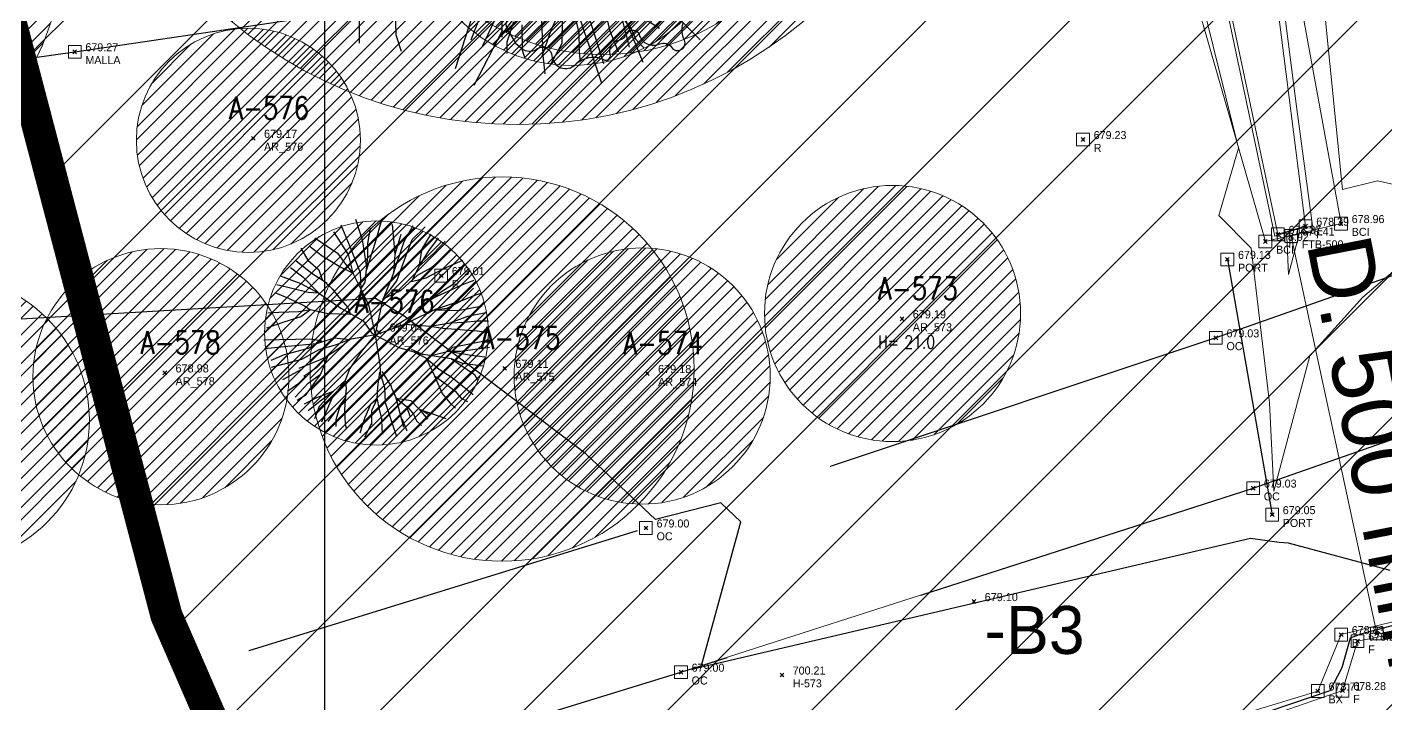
# Model space of a CAD drawing. Extents: x 350769 to 354978, y 6304672 to 6307963.
# Drawn here: x 352395.35 to 352416.58, y 6305880.8 to 6305891.36 of the extents above; entities that cross this region are included whole.
import ezdxf

# ---------------------------------------------------------------- set-up
doc = ezdxf.new("R2010")
doc.units = 0
doc.header["$PDMODE"] = 35
doc.header["$PDSIZE"] = 0.03
for name, pattern in [('4.0 - LO RECABARREN - DESNIVEL NUEVO$0$HIDDEN', [0.375, 0.25, -0.125]), ('CONTINUOS', [0]), ('DASHDOT', [1, 0.5, -0.25, 0, -0.25]), ('DASHED', [19.049999999999997, 12.7, -6.35]), ('HIDDEN', [9.524999999999999, 6.35, -3.175]), ('PHANTOM', [23.500000000000004, 11.75, -2.35, 2.35, -2.35, 2.35, -2.35])]:
    doc.linetypes.add(name, pattern=pattern)
doc.layers.get('0').update_dxf_attribs({"linetype": 'CONTINUOUS'})
for name, color, linetype in [('03_S2_Pav ext_Borde vereda', 7, 'CONTINUOUS'), ('1-ACCESOS', 212, 'CONTINUOUS'), ('1-ARBOL H1', 7, 'CONTINUOUS'), ('1-ARBOL H2', 1, 'CONTINUOUS'), ('1-ARBOL H3', 241, 'CONTINUOUS'), ('1-ARBOL NOMBRE', 3, 'CONTINUOUS'), ('1-ARBOL PTO', 7, 'CONTINUOUS'), ('1-CAMINO DE TIERRA', 252, 'HIDDEN'), ('1-CANAL', 150, 'PHANTOM'), ('1-CERCO MALLA', 252, 'MALLA_LINE'), ('1-coordenadas', 8, 'CONTINUOUS'), ('1-TEXTOS', 7, 'CONTINUOUS'), ('1-TUBERIA', 3, 'CONTINUOUS'), ('3-CANAL FDO', 141, 'PHANTOM'), ('C-TINN', 5, 'CONTINUOUS'), ('C-TOPO-MINR', 8, 'CONTINUOUS'), ('Paisajismo', 253, 'CONTINUOUS'), ('V-NODE-TEXT DIC 2012', 31, 'CONTINUOUS')]:
    doc.layers.add(name, color=color, linetype=linetype)
doc.layers.add('0_ASD_LINEA OFICIAL', color=253, linetype='DASHDOT', lineweight=20)
doc.layers.add('0_ASD_TOPOGRAFIA_ELEMENTOS', color=9, linetype='CONTINUOS', lineweight=5, true_color=0xbdbdbd)
doc.styles.add('A', font='arial.ttf', dxfattribs={"height": 2})
doc.styles.add('ROMANS', font='romans.shx', dxfattribs={"width": 0.65})
doc.linetypes.add('MALLA_LINE', pattern='A,0.5,-0.2,["MLL",STANDARD,S=0.1,R=0,X=-0.1,Y=-0.05],-0.25', length=0.95)

# ---------------------------------------------------------------- blocks, each defined once
blk = doc.blocks.new('COORDENADAS')
at = {"layer": '1-coordenadas'}
blk.add_line((220, -900.625), (220, -0.625), dxfattribs=at)
blk = doc.blocks.new('A$C27410629')
at = {"true_color": 0x136734, "transparency": 33554559}
h = blk.add_hatch(dxfattribs=at)
h.set_pattern_fill('ANSI31', color=116, scale=0.5)
h.set_pattern_definition([(45, (-8759.562515186517, -519.1035735587502), (-1.122532015133644, 1.122532015133644), [])])
h.paths.add_polyline_path([(137.5068959888558, 1252.464406617455, 0.1176268807227723), (109.8147584422568, 1254.193915082658, 0.0669245107500281), (94.44469839795602, 1249.334472017372, 0.3153492887079504), (64.30173641118381, 1196.270282113329, 0.0226826871159959), (65.7292635223912, 1185.310127003227), (112.3603922077091, 1218.953454515778), (153.4782689701005, 1161.962272479494), (172.1053089193083, 1139.480769404351), (187.9579650288579, 1141.807885415954), (193.565073162812, 1120.465553675225), (224.197974734232, 1050.129297271156), (250.6203797236194, 989.4787086543838), (268.1526288855184, 972.7353945672494, 7.2547007156e-06), (291.4898137452492, 983.2987389690225), (238.1945199318034, 1105.633967029937), (205.2934048173047, 1181.112163638985), (177.0531538182076, 1197.651557407602)])
at = {"layer": '0_ASD_LINEA OFICIAL', "ltscale": 8, "const_width": 0.5}
blk.add_lwpolyline([(250.6203797236194, 989.4787086543838), (268.1526288854875, 972.7353945673531, 7.2547007157e-06), (291.4898137452146, 983.2987389692971), (291.4898137452146, 983.2987389692971), (238.1945199318034, 1105.633967029937), (205.2934048173047, 1181.112163638985), (177.0531538182076, 1197.651557407602), (137.6146324061954, 1252.315079214)], format="xyb", dxfattribs=at)
for points in [[(65.72926352235241, 1185.310127003199), (112.3603922077091, 1218.953454515778), (153.4782689701005, 1161.962272479494), (172.1053089193083, 1139.480769404351), (187.9579650288579, 1141.807885415954), (193.565073162812, 1120.465553675225), (224.197974734232, 1050.129297271156), (250.6203797236194, 989.4787086543838)], [(160.9876143796937, 1025.359743172903), (224.1959328140074, 1050.133984341224), (193.565073162812, 1120.465553675225), (187.9579650288579, 1141.807885415954), (172.1053089193083, 1139.480769404351), (153.4782689701005, 1161.962272479494), (117.4026874119681, 1137.085542515902), (85.5836153089768, 1125.976116823203)]]:
    blk.add_lwpolyline(points, dxfattribs=at)
blk = doc.blocks.new('1.0 - LO RECABARREN LOTEO PARQUE - VEGETACION EXISTENTE ETAPA MUNICIPAL__2024')
at = {"layer": 'Paisajismo'}
for p, q in [((352404.763391777, 6305891.054043885), (352404.2917410953, 6305892.869686194)), ((352401.0831637048, 6305892.182052525), (352401.1115889597, 6305891.244623418)), ((352402.7742040481, 6305891.206186906), (352402.7742040481, 6305892.111480529)), ((352404.4613657874, 6305891.301217457), (352404.2991197706, 6305891.978048943)), ((352402.0456842738, 6305890.720827381), (352402.3583678777, 6305891.686662951)), ((352402.7624449078, 6305891.704153612), (352402.4633549347, 6305891.072099774)), ((352402.6431152534, 6305891.083418351), (352403.0970411266, 6305891.681894168)), ((352403.906570289, 6305891.734276689), (352404.321773416, 6305890.489498351)), ((352404.0704393912, 6305891.695400754), (352404.1910981338, 6305891.326444269)), ((352400.540917733, 6305891.531134536), (352400.540917733, 6305891.116211573)), ((352402.4103957761, 6305891.48401575), (352402.2841786435, 6305891.162232336)), ((352403.3816988038, 6305891.629849496), (352403.4101247836, 6305890.919675788)), ((352403.5366049858, 6305891.318677798), (352403.6995317487, 6305891.675786676)), ((352403.7084623421, 6305891.112360155), (352403.7156840183, 6305891.494845429)), ((352403.8901035629, 6305891.588145384), (352403.968507642, 6305891.286510915)), ((352404.6102468765, 6305891.557667703), (352404.7817560568, 6305891.347177346)), ((352404.9760882401, 6305890.812453467), (352404.6634039113, 6305891.579440632)), ((352405.017445809, 6305891.482816998), (352405.2311310667, 6305891.346714535)), ((352405.5634707331, 6305891.466267544), (352405.865435064, 6305891.164501953)), ((352402.3338838887, 6305890.4607643), (352402.7782902908, 6305891.311969833)), ((352402.9490015538, 6305891.44555061), (352402.8472988681, 6305891.12861972)), ((352403.0815895027, 6305891.399306062), (352403.0861211065, 6305891.00301684)), ((352403.3967919768, 6305890.913107965), (352403.5366049858, 6305891.318677798)), ((352403.968507642, 6305891.286510915), (352403.9748524056, 6305890.986236769)), ((352404.1910981338, 6305891.326444269), (352404.3565910653, 6305890.79721504)), ((352404.5873560906, 6305890.974672133), (352404.4613657874, 6305891.301217457)), ((352404.7817560568, 6305891.347177346), (352404.8581842294, 6305891.170366122)), ((352401.1115889597, 6305891.244623418), (352401.1968668993, 6305890.98896103)), ((352402.8472988681, 6305891.12861972), (352402.8439889592, 6305890.953315355)), ((352403.5101704943, 6305890.749425753), (352403.7084623421, 6305891.112360155)), ((352404.8581842294, 6305891.170366122), (352404.9833564977, 6305891.040461769)), ((352403.0861211065, 6305891.00301684), (352403.1201114542, 6305890.894319567)), ((352403.4101247836, 6305890.919675788), (352403.4385500386, 6305890.63560641)), ((352403.9748524056, 6305890.986236769), (352403.9845959675, 6305890.865991106)), ((352400.4797951422, 6305888.365569743), (352400.5853226111, 6305888.04108544)), ((352400.7963779628, 6305888.00863695), (352400.8937878862, 6305888.357457621)), ((352401.0561381727, 6305888.284448667), (352401.0949076986, 6305887.814367425)), ((352399.8445513884, 6305888.072889261), (352400.2002561153, 6305887.835910162)), ((352400.1388598927, 6305888.170879102), (352400.3661501281, 6305887.813946458)), ((352400.2541512972, 6305888.277553354), (352400.3834982449, 6305887.965171978)), ((352400.6745294978, 6305887.986715614), (352400.7176451472, 6305888.223693815)), ((352401.1919185297, 6305888.126747901), (352401.0949076986, 6305887.814367425)), ((352401.2428406812, 6305888.016749072), (352401.3808383314, 6305888.268224423)), ((352401.3643811269, 6305888.051345624), (352401.5691810812, 6305888.24523745)), ((352401.6568336321, 6305888.130318489), (352401.5188361887, 6305887.903179656)), ((352401.7704786463, 6305888.07353393), (352401.6243636576, 6305887.870731167)), ((352399.6289731421, 6305887.911313337), (352399.7367622652, 6305887.72819288)), ((352399.9602747226, 6305887.78961009), (352399.7573371233, 6305887.943740118)), ((352400.3834982449, 6305887.965171978), (352400.555960842, 6305887.534301054)), ((352400.5853226111, 6305888.04108544), (352400.6583803125, 6305887.586807474)), ((352400.6583803125, 6305887.586807474), (352400.7963779628, 6305888.00863695)), ((352400.6745294978, 6305887.771280153), (352400.6745294978, 6305887.986715614)), ((352401.073349874, 6305887.523529685), (352401.2428406812, 6305888.016749072)), ((352401.224255887, 6305887.674334238), (352401.3643811269, 6305888.051345624)), ((352401.5188361887, 6305887.903179656), (352401.4701309165, 6305887.627368088)), ((352401.6243636576, 6305887.870731167), (352401.4701309165, 6305887.627368088)), ((352401.6661919124, 6305887.60970333), (352401.9464436326, 6305887.857453798)), ((352401.6974211519, 6305887.830170702), (352401.8841238675, 6305888.024861195)), ((352401.9464436326, 6305887.857453798), (352402.0111183471, 6305887.922084706)), ((352399.554399317, 6305887.716601137), (352399.7979246432, 6305887.521910644)), ((352399.7367622652, 6305887.72819288), (352399.9092248624, 6305887.577388326)), ((352400.2281524778, 6305887.627368088), (352399.9602747226, 6305887.78961009)), ((352400.2002561153, 6305887.835910162), (352400.3080452385, 6305887.685105607)), ((352400.3080452385, 6305887.685105607), (352400.4373934269, 6305887.523529685)), ((352400.3661501281, 6305887.813946458), (352400.4373934269, 6305887.523529685)), ((352400.6314138486, 6305887.3834965), (352400.6745294978, 6305887.771280153)), ((352401.0949076986, 6305887.814367425), (352401.073349874, 6305887.523529685)), ((352401.1272450558, 6305887.405040136), (352401.224255887, 6305887.674334238)), ((352401.4701309165, 6305887.627368088), (352401.6974211519, 6305887.830170702)), ((352401.8597712313, 6305887.594919599), (352402.160118961, 6305887.724713259)), ((352399.3056045319, 6305887.480442413), (352399.6289731421, 6305887.361952864)), ((352399.4651069389, 6305887.611143842), (352399.6599269928, 6305887.465125937)), ((352399.6599269928, 6305887.465125937), (352399.9092248624, 6305887.211148309)), ((352399.7979246432, 6305887.521910644), (352400.0414497622, 6305887.367780616)), ((352399.9092248624, 6305887.577388326), (352399.9631200443, 6305887.426583772)), ((352400.4373934269, 6305887.523529685), (352400.2281524778, 6305887.627368088)), ((352400.4373934269, 6305887.523529685), (352400.5667403747, 6305887.275778319)), ((352400.555960842, 6305887.534301054), (352400.5667403747, 6305887.275778319)), ((352401.073349874, 6305887.523529685), (352400.9116655689, 6305887.124973765)), ((352401.1919185297, 6305887.254234682), (352401.4506124254, 6305887.491213781)), ((352401.4701309165, 6305887.627368088), (352401.3564859023, 6305887.392116983)), ((352401.3564859023, 6305887.392116983), (352401.5837759307, 6305887.448901691)), ((352401.4506124254, 6305887.491213781), (352401.6661919124, 6305887.60970333)), ((352401.5837759307, 6305887.448901691), (352401.8597712313, 6305887.594919599)), ((352402.1189074703, 6305887.458898776), (352401.9787809899, 6305887.329637858)), ((352402.2590327102, 6305887.598931962), (352402.1189074703, 6305887.458898776)), ((352399.7411022395, 6305887.221762709), (352399.2540517943, 6305887.343444247)), ((352399.6289731421, 6305887.361952864), (352399.9092248624, 6305887.211148309)), ((352399.9092248624, 6305887.211148309), (352399.7411022395, 6305887.221762709)), ((352399.9631200443, 6305887.426583772), (352400.1248031087, 6305887.275778319)), ((352400.1248031087, 6305887.275778319), (352400.2218139399, 6305887.146517401)), ((352400.5667403747, 6305887.275778319), (352400.6314138486, 6305887.3834965)), ((352400.5667403747, 6305887.275778319), (352400.6853090305, 6305887.028027851)), ((352400.9116655689, 6305887.124973765), (352401.1272450558, 6305887.405040136)), ((352400.9116655689, 6305887.124973765), (352401.1919185297, 6305887.254234682)), ((352401.8386545095, 6305887.243463314), (352401.6446340877, 6305887.103430129)), ((352402.1520016227, 6305887.343444247), (352401.7542437625, 6305887.156865878)), ((352401.9787809899, 6305887.329637858), (352401.8386545095, 6305887.243463314)), ((352402.3224692475, 6305887.28665954), (352402.1296857624, 6305887.092658759)), ((352402.3305867929, 6305887.408341079), (352402.1520016227, 6305887.343444247)), ((352399.2296991581, 6305887.213650586), (352399.4326367575, 6305887.132529511)), ((352399.4326367575, 6305887.132529511), (352399.684279422, 6305887.010847972)), ((352399.684279422, 6305887.010847972), (352399.7798779145, 6305886.952625575)), ((352399.9092248624, 6305887.211148309), (352400.2541512972, 6305886.974169211)), ((352400.2218139399, 6305887.146517401), (352400.3619404204, 6305886.984940579)), ((352400.6853090305, 6305887.028027851), (352400.7284246797, 6305886.844908292)), ((352400.782318621, 6305886.521754649), (352400.9116655689, 6305887.124973765)), ((352401.6446340877, 6305887.103430129), (352401.4613919581, 6305886.974169211)), ((352401.7542437625, 6305887.156865878), (352401.6446340877, 6305887.103430129)), ((352402.1296857624, 6305887.092658759), (352401.7093075617, 6305886.952625575)), ((352401.914107516, 6305886.974169211), (352402.1296857624, 6305887.092658759)), ((352402.0870614667, 6305886.937839018), (352402.4604668978, 6305887.010847972)), ((352402.1296857624, 6305887.092658759), (352402.3452652493, 6305887.178832405)), ((352402.3452652493, 6305887.178832405), (352402.4422748399, 6305887.211148309)), ((352399.2840467073, 6305886.909538302), (352399.1115841102, 6305886.898766933)), ((352399.5966357848, 6305886.920310569), (352399.2840467073, 6305886.909538302)), ((352399.6274570183, 6305886.840493698), (352399.3595792631, 6305886.759372773)), ((352399.7798779145, 6305886.952625575), (352399.5966357848, 6305886.920310569)), ((352399.7798779145, 6305886.952625575), (352399.6274570183, 6305886.840493698)), ((352400.0493513427, 6305886.887994666), (352399.7798779145, 6305886.952625575)), ((352400.4050560696, 6305886.877223298), (352400.0493513427, 6305886.887994666)), ((352400.2541512972, 6305886.974169211), (352400.5990764913, 6305886.780277384)), ((352400.3619404204, 6305886.984940579), (352400.4050560696, 6305886.877223298)), ((352400.7284246797, 6305886.844908292), (352400.7902834058, 6305886.558899015)), ((352401.3428233022, 6305886.844908292), (352401.0841294066, 6305886.68333147)), ((352401.2565920037, 6305886.726418743), (352401.4721714906, 6305886.834136025)), ((352401.4613919581, 6305886.974169211), (352401.3428233022, 6305886.844908292)), ((352401.4721714906, 6305886.834136025), (352401.7093075617, 6305886.952625575)), ((352401.7093075617, 6305886.952625575), (352401.914107516, 6305886.974169211)), ((352401.7093075617, 6305886.952625575), (352402.0870614667, 6305886.937839018)), ((352402.2331766624, 6305886.84860582), (352401.9680014573, 6305886.74796238)), ((352402.5172895084, 6305886.905390528), (352402.2331766624, 6305886.84860582)), ((352399.3595792631, 6305886.759372773), (352399.0917015078, 6305886.662027451)), ((352400.5990764913, 6305886.780277384), (352400.7392029718, 6305886.586385558)), ((352400.7392029718, 6305886.586385558), (352401.1595811725, 6305886.360178726)), ((352400.7902834058, 6305886.558899015), (352401.2565920037, 6305886.726418743)), ((352401.0841294066, 6305886.68333147), (352401.2565920037, 6305886.726418743)), ((352401.2565920037, 6305886.726418743), (352401.6446340877, 6305886.69410284)), ((352401.6446340877, 6305886.69410284), (352401.9680014573, 6305886.74796238)), ((352401.6446340877, 6305886.69410284), (352401.8435363476, 6305886.662027451)), ((352401.8435363476, 6305886.662027451), (352402.3874094034, 6305886.621466838)), ((352401.9680014573, 6305886.74796238), (352402.1728014116, 6305886.758733748)), ((352402.1728014116, 6305886.758733748), (352402.3883808986, 6305886.780277384)), ((352402.3874094034, 6305886.621466838), (352402.5497594829, 6305886.59713047)), ((352402.3883808986, 6305886.780277384), (352402.5608434957, 6305886.780277384)), ((352399.051113988, 6305886.483561054), (352399.7898070978, 6305886.499785299)), ((352399.0576889283, 6305886.349406459), (352399.4241731877, 6305886.381721463)), ((352399.4241731877, 6305886.381721463), (352399.8768887457, 6305886.424808736)), ((352399.9521571772, 6305886.467336958), (352399.7411020325, 6305886.34565527)), ((352399.7898070978, 6305886.499785299), (352399.9521571772, 6305886.467336958)), ((352399.8768887457, 6305886.424808736), (352400.1463621739, 6305886.510983281)), ((352400.1786982906, 6305886.4032651), (352399.9092248624, 6305886.327862823)), ((352400.1463621739, 6305886.510983281), (352400.394276537, 6305886.489439644)), ((352400.394276537, 6305886.489439644), (352400.1786982906, 6305886.4032651)), ((352400.394276537, 6305886.489439644), (352400.2649295891, 6305886.370950094)), ((352400.7902834058, 6305886.558899015), (352400.394276537, 6305886.489439644)), ((352400.394276537, 6305886.489439644), (352400.394276537, 6305886.489439644)), ((352400.7715403291, 6305886.543298285), (352400.5775186667, 6305886.306319186)), ((352400.7902834058, 6305886.558899015), (352400.8685499196, 6305886.05856872)), ((352402.6065818865, 6305886.483561054), (352401.9977690886, 6305886.361879515)), ((352399.3676968084, 6305886.248310098), (352399.1566414568, 6305886.159076901)), ((352399.6397514341, 6305886.177058268), (352399.1654780515, 6305886.04779735)), ((352399.7411020325, 6305886.34565527), (352399.3676968084, 6305886.248310098)), ((352399.6031043822, 6305886.037395212), (352399.9359220864, 6305886.175301145)), ((352399.9092248624, 6305886.327862823), (352399.6397514341, 6305886.177058268)), ((352400.0493513427, 6305886.23091691), (352399.8768887457, 6305886.04779735)), ((352400.0493513427, 6305886.23091691), (352399.9359220864, 6305885.948162163)), ((352399.9359220864, 6305886.175301145), (352400.0493513427, 6305886.23091691)), ((352400.2649295891, 6305886.370950094), (352400.0493513427, 6305886.23091691)), ((352400.5775186667, 6305886.306319186), (352400.394276537, 6305886.037025083)), ((352401.1595811725, 6305886.360178726), (352401.5368449646, 6305886.252460545)), ((352401.3536028348, 6305886.33863509), (352401.5368449646, 6305886.252460545)), ((352401.5841720648, 6305886.198081149), (352401.4009299351, 6305886.284255695)), ((352401.9787809899, 6305886.187829637), (352401.5368449646, 6305886.252460545)), ((352401.5841720648, 6305886.198081149), (352401.7135190127, 6305885.918015677)), ((352401.5841720648, 6305886.198081149), (352401.7889720192, 6305886.02573296)), ((352401.7055386973, 6305886.248310098), (352401.9328289327, 6305886.305094806)), ((352401.9977690886, 6305886.361879515), (352401.9328289327, 6305886.305094806)), ((352401.9328289327, 6305886.305094806), (352402.289999273, 6305886.240197826)), ((352401.9328289327, 6305886.305094806), (352402.1276489866, 6305886.305094806)), ((352401.9787809899, 6305886.187829637), (352402.3387043382, 6305885.940050041)), ((352402.151243587, 6305886.11242736), (352401.9787809899, 6305886.187829637)), ((352402.1276489866, 6305886.305094806), (352402.574111912, 6305886.369991638)), ((352402.289999273, 6305886.240197826), (352402.5010544177, 6305886.215861609)), ((352399.3443593596, 6305885.862691868), (352399.6437043714, 6305886.026509791)), ((352399.8768887457, 6305886.04779735), (352399.6720887914, 6305885.907764165)), ((352399.9359220864, 6305885.948162163), (352399.6935952673, 6305885.613403652)), ((352399.7434861632, 6305885.805711716), (352399.9359220864, 6305885.948162163)), ((352400.3936864885, 6305886.038258014), (352400.3179744313, 6305885.849103238)), ((352400.8306108149, 6305885.748712978), (352400.8590022916, 6305885.975698869)), ((352400.8590022916, 6305885.975698869), (352400.934715438, 6305885.739255595)), ((352400.8699663023, 6305885.954525085), (352400.8699663023, 6305886.051470999)), ((352400.8903950865, 6305885.986886234), (352401.0418202899, 6305885.75044296)), ((352401.7889720192, 6305886.02573296), (352401.993770733, 6305885.896472041)), ((352402.4746121972, 6305886.069340987), (352402.151243587, 6305886.11242736)), ((352399.5812408268, 6305885.789741539), (352399.4203521608, 6305885.676248989)), ((352399.5367956463, 6305885.584913641), (352399.7434861632, 6305885.805711716)), ((352399.7042734641, 6305885.912692263), (352399.5812408268, 6305885.789741539)), ((352400.3179744313, 6305885.849103238), (352400.1192297368, 6305885.57482885)), ((352400.1381577511, 6305885.678864017), (352400.3179744313, 6305885.849103238)), ((352400.3179744313, 6305885.849103238), (352400.3369024456, 6305885.726153303)), ((352400.8211462631, 6305885.559558991), (352400.8306108149, 6305885.748712978)), ((352400.934715438, 6305885.739255595), (352400.9441789005, 6305885.502812321)), ((352401.0410137573, 6305885.742316051), (352401.1164655232, 6305885.569967861)), ((352401.7135190127, 6305885.918015677), (352401.8340408373, 6305885.642307417)), ((352401.7135190127, 6305885.918015677), (352401.8967611424, 6305885.788753861)), ((352401.8967611424, 6305885.788753861), (352402.0368863822, 6305885.681036578)), ((352401.993770733, 6305885.896472041), (352402.3171393431, 6305885.627177938)), ((352402.3387043382, 6305885.940050041), (352402.3874091964, 6305885.850816842)), ((352399.6935952673, 6305885.613403652), (352399.5724317668, 6305885.535055893)), ((352399.6847739609, 6305885.483026405), (352399.8772100659, 6305885.58274177)), ((352399.7406694513, 6305885.376216689), (352399.929949594, 6305885.527540352)), ((352399.8772100659, 6305885.58274177), (352400.1381577511, 6305885.678864017)), ((352400.1381577511, 6305885.678864017), (352399.9128463682, 6305885.440291323)), ((352399.929949594, 6305885.527540352), (352400.1381577511, 6305885.678864017)), ((352400.1192297368, 6305885.57482885), (352399.9488776083, 6305885.196520085)), ((352400.0553915773, 6305885.205248177), (352400.3179744313, 6305885.565371465)), ((352400.3179744313, 6305885.565371465), (352400.2327989117, 6305885.423505185)), ((352400.3369024456, 6305885.726153303), (352400.3119731719, 6305885.397556242)), ((352400.3369024456, 6305885.726153303), (352400.3179744313, 6305885.565371465)), ((352400.7243618912, 6305885.487021998), (352400.8211462631, 6305885.559558991)), ((352400.7359707435, 6305885.379861598), (352400.8211462631, 6305885.559558991)), ((352400.8211462631, 6305885.559558991), (352400.838398095, 6305885.437164381)), ((352401.2347233428, 6305885.114728616), (352401.1164655232, 6305885.569967861)), ((352401.1164655232, 6305885.569967861), (352401.1164655232, 6305885.569967861)), ((352401.1164655232, 6305885.569967861), (352401.348368357, 6305885.536558241)), ((352401.1164655232, 6305885.569967861), (352401.2781498283, 6305885.440706943)), ((352401.348368357, 6305885.536558241), (352401.4782484619, 6305885.398652306)), ((352401.8340408373, 6305885.642307417), (352401.9558036038, 6305885.49628951)), ((352402.0368863822, 6305885.681036578), (352402.1338972133, 6305885.573318398)), ((352402.1338972133, 6305885.573318398), (352402.2309080446, 6305885.519459757)), ((352399.9128463682, 6305885.440291323), (352399.8415737636, 6305885.247983258)), ((352400.2327989117, 6305885.423505185), (352400.1760148689, 6305885.234350408)), ((352400.3119731719, 6305885.397556242), (352400.3191002869, 6305885.162512964)), ((352400.6317073963, 6305885.273346326), (352400.7243618912, 6305885.487021998)), ((352400.7359707435, 6305885.152875707), (352400.7359707435, 6305885.379861598)), ((352400.838398095, 6305885.437164381), (352400.8882889908, 6305885.259101387)), ((352400.9441789005, 6305885.502812321), (352401.0198909577, 6305885.285284604)), ((352401.2781498283, 6305885.440706943), (352401.3320450102, 6305885.28990149)), ((352401.2839044571, 6305885.445071293), (352401.388007991, 6305885.322121359)), ((352401.388007991, 6305885.322121359), (352401.4353285713, 6305885.218086192)), ((352401.4782484619, 6305885.398652306), (352401.8905989434, 6305885.252077985)), ((352401.4782484619, 6305885.398652306), (352401.6081285669, 6305885.244522428)), ((352401.5083607232, 6305885.387306764), (352401.6366515204, 6305885.308959004)), ((352401.9558036038, 6305885.49628951), (352402.0450959819, 6305885.415168434)), ((352400.1760148689, 6305885.234350408), (352400.1760148689, 6305885.130316031)), ((352400.3191002869, 6305885.162512964), (352400.3404821773, 6305885.098410276)), ((352400.5533076767, 6305885.031180645), (352400.6317073963, 6305885.273346326)), ((352400.6255684819, 6305884.965974565), (352400.7369952944, 6305885.179398851)), ((352400.8882889908, 6305885.259101387), (352400.8954162877, 6305885.081038263)), ((352401.0198909577, 6305885.285284604), (352401.1239955808, 6305884.973179104)), ((352401.2880531076, 6305885.054154218), (352401.2096532063, 6305885.246462283)), ((352401.4353285713, 6305885.218086192), (352401.5110406284, 6305885.142423966)), ((352400.8954162877, 6305885.081038263), (352400.9025434027, 6305885.009813039))]:
    blk.add_line(p, q, dxfattribs=at)
blk.add_lwpolyline([(352402.8741342913, 6305891.525361361, 0.3123225526643463), (352402.8509080819, 6305891.336121887), (352402.9788673332, 6305891.115824979), (352403.0737583895, 6305891.034997312, 0.3429802734791328), (352403.3141056287, 6305891.024241862, -0.5785323296805363), (352403.5500397599, 6305890.915215592, 0.6300173216114966), (352403.9160943253, 6305890.778497981, -0.1920488457721681), (352404.2059986384, 6305890.896809782, -0.1326435008275975), (352404.3574611527, 6305890.857206045, 0.6849446094927193), (352404.4596965096, 6305890.940151246, -0.4348947291285878), (352404.5787034611, 6305891.153640076, 0.2107458944292428), (352404.7260982777, 6305891.267381016, -0.6667196941430846), (352404.9113241611, 6305891.248153358, 0.4552825967630862), (352405.2331959181, 6305891.102464801, -0.3679200206596655), (352405.4169562049, 6305891.050486119, 0.917061909416553), (352405.6189683515, 6305891.161782952, -0.1703201580452949), (352405.597924374, 6305891.42529449, -0.3732936591978551)], format="xyb", dxfattribs=at)
blk = doc.blocks.new('TOPOGRAFIA')
at = {"layer": '0_ASD_TOPOGRAFIA_ELEMENTOS', "true_color": 0xf26507}
h = blk.add_hatch(dxfattribs=at)
h.set_pattern_fill('ANSI31', color=30, scale=0.1)
h.set_pattern_definition([(45, (384100.2365341842, 6301157.091789352), (-0.2245064030267289, 0.2245064030267289), [])])
edge = h.paths.add_edge_path()
edge.add_arc((390403.0107515251, 6302896.843965665), 7, 0, 360)
h = blk.add_hatch(dxfattribs=at)
h.set_pattern_fill('ANSI31', color=30, scale=0.1)
h.set_pattern_definition([(45, (384101.5763733714, 6301154.684177527), (-0.2245064030267289, 0.2245064030267289), [])])
edge = h.paths.add_edge_path()
edge.add_arc((390404.3505907123, 6302894.436353842), 3.5, 0, 360)
h = blk.add_hatch(dxfattribs=at)
h.set_pattern_fill('ANSI31', color=30, scale=0.1)
h.set_pattern_definition([(45, (384088.6693262592, 6301153.084689968), (-0.2245064030267289, 0.2245064030267289), [])])
edge = h.paths.add_edge_path()
edge.add_arc((390391.4435436001, 6302892.836866282), 4.5, 0, 360)
h = blk.add_hatch(dxfattribs=at)
h.set_pattern_fill('ANSI31', color=30, scale=0.1)
h.set_pattern_definition([(45, (384101.0858510762, 6301153.515304291), (-0.2245064030267289, 0.2245064030267289), [])])
edge = h.paths.add_edge_path()
edge.add_arc((390403.8600684171, 6302893.267480605), 2.5, 0, 360)
h = blk.add_hatch(dxfattribs=at)
h.set_pattern_fill('ANSI31', color=30, scale=0.1)
h.set_pattern_definition([(45, (384096.0340516065, 6301149.845364752), (-0.2245064030267289, 0.2245064030267289), [])])
edge = h.paths.add_edge_path()
edge.add_arc((390398.8082689473, 6302889.597541066), 1.75, 0, 360)
h = blk.add_hatch(dxfattribs=at)
h.set_pattern_fill('ANSI31', color=30, scale=0.1)
h.set_pattern_definition([(45, (384099.9971080891, 6301146.272865404), (-0.2245064030267289, 0.2245064030267289), [])])
edge = h.paths.add_edge_path()
edge.add_arc((390402.7713254299, 6302886.025041718), 3, 0, 360)
h = blk.add_hatch(dxfattribs=at)
h.set_pattern_fill('ANSI31', color=30, scale=0.1)
h.set_pattern_definition([(45, (384106.0960382861, 6301147.141310288), (-0.2245064030267289, 0.2245064030267289), [])])
edge = h.paths.add_edge_path()
edge.add_arc((390408.870255627, 6302886.893486601), 2, 0, 360)
h = blk.add_hatch(dxfattribs=at)
h.set_pattern_fill('ANSI31', color=30, scale=0.1)
h.set_pattern_definition([(45, (384098.0359969741, 6301146.8368228), (-0.2245064030267289, 0.2245064030267289), [])])
edge = h.paths.add_edge_path()
edge.add_arc((390400.810214315, 6302886.588999114), 1.75, 0, 360)
h = blk.add_hatch(dxfattribs=at)
h.set_pattern_fill('ANSI31', color=30, scale=0.1)
h.set_pattern_definition([(45, (384094.6684048159, 6301146.154479243), (-0.2245064030267289, 0.2245064030267289), [])])
edge = h.paths.add_edge_path()
edge.add_arc((390397.4426221567, 6302885.906655557), 2, 0, 360)
h = blk.add_hatch(dxfattribs=at)
h.set_pattern_fill('ANSI31', color=30, scale=0.1)
h.set_pattern_definition([(45, (384102.1852861023, 6301146.164307171), (-0.2245064030267289, 0.2245064030267289), [])])
edge = h.paths.add_edge_path()
edge.add_arc((390404.9595034432, 6302885.916483485), 2, 0, 360)
h = blk.add_hatch(dxfattribs=at)
h.set_pattern_fill('ANSI31', color=30, scale=0.1)
h.set_pattern_definition([(45, (384091.3007904288, 6301145.472125197), (-0.2245064030267289, 0.2245064030267289), [])])
edge = h.paths.add_edge_path()
edge.add_arc((390394.0750077697, 6302885.22430151), 2.25, 0, 360)
at = {"layer": '0_ASD_TOPOGRAFIA_ELEMENTOS', "color": 30, "true_color": 0xf26507}
for centre, radius in [((390403.0107515251, 6302896.843965665), 7), ((390404.3505907123, 6302894.436353842), 3.5), ((390391.4435436001, 6302892.836866282), 4.5), ((390403.8600684171, 6302893.267480605), 2.5), ((390398.8082689473, 6302889.597541066), 1.75), ((390402.7713254299, 6302886.025041718), 3), ((390408.870255627, 6302886.893486601), 2), ((390400.810214315, 6302886.588999114), 1.75), ((390397.4426221567, 6302885.906655557), 2), ((390404.9595034432, 6302885.916483485), 2), ((390394.0750077697, 6302885.22430151), 2.25)]:
    blk.add_circle(centre, radius, dxfattribs=at)
at = {"layer": '1-ACCESOS', "color": 9, "lineweight": 0, "true_color": 0xbdbdbd, "flags": 128}
blk.add_lwpolyline([(390414.1, 6302887.738), (390414.799, 6302883.752)], dxfattribs=at)
at = {"layer": '1-ARBOL H1', "color": 9, "lineweight": 0, "true_color": 0xbdbdbd}
blk.add_point((390409.019, 6302886.81), dxfattribs=at)
at = {"layer": '1-ARBOL PTO', "color": 9, "lineweight": 0, "true_color": 0xbdbdbd}
for p in [(390398.885, 6302889.629), (390409.019, 6302886.81), (390400.846, 6302886.602999999), (390397.503, 6302885.966), (390402.8120000001, 6302886.037), (390405.0410000001, 6302885.956)]:
    blk.add_point(p, dxfattribs=at)
at = {"layer": '1-CAMINO DE TIERRA', "color": 9, "lineweight": 0, "true_color": 0xbdbdbd, "flags": 128}
for points in [[(390607.64, 6302979.815), (390595.662, 6302973.801), (390587.194, 6302969.429), (390574.37, 6302962.924), (390567.258, 6302959.232000001), (390557.9970000001, 6302954.445), (390548.615, 6302949.552), (390540.4910000001, 6302945.203), (390529.098, 6302939.213), (390519.624, 6302934.074), (390511.649, 6302929.897999999), (390501.487, 6302924.31), (390493.855, 6302920.187999999), (390484.2670000001, 6302915.068), (390473.889, 6302910.014), (390464.48, 6302905.817000001), (390455.173, 6302902.087), (390444.191, 6302897.701), (390434.4650000001, 6302893.973999999), (390425.4520000001, 6302890.572000001), (390413.92, 6302886.512999999)], [(390413.92, 6302886.512999999), (390405.018, 6302883.544), (390395.4810000001, 6302880.59), (390387.49, 6302878.022999999), (390379.778, 6302876.062999999), (390372.972, 6302874.824), (390364.635, 6302873.482000001), (390356.713, 6302872.472999999), (390347.968, 6302871.576), (390334.8610000001, 6302870.57), (390331.675, 6302872.746), (390330.009, 6302875.851), (390329.701, 6302879.505)], [(390294.139, 6302841.012), (390291.488, 6302840.645), (390287.532, 6302842.915), (390286.425, 6302846.895), (390286.7800000001, 6302852.683999999), (390288.0720000001, 6302858.123), (390290.5510000001, 6302861.211), (390295.409, 6302863.951), (390304.768, 6302865.145), (390315.4810000001, 6302866.078), (390328.011, 6302867.412), (390335.936, 6302867.82), (390348.41, 6302868.866), (390357.076, 6302869.844), (390364.976, 6302870.903), (390373.385, 6302872.246), (390380.487, 6302873.832), (390387.798, 6302875.845), (390396.288, 6302878.449), (390405.565, 6302881.292), (390414.503, 6302884.167)]]:
    blk.add_lwpolyline(points, dxfattribs=at)
at = {"layer": '1-CAMINO DE TIERRA', "color": 9, "true_color": 0xbdbdbd, "flags": 128}
blk.add_lwpolyline([(390414.503, 6302884.167), (390426.235, 6302888.284), (390435.455, 6302891.824), (390444.768, 6302895.243), (390456.273, 6302899.776000001), (390465.133, 6302903.239), (390475.06, 6302907.873), (390485.1710000001, 6302912.687000001), (390495.221, 6302918.172999999), (390502.597, 6302922.103999999), (390512.934, 6302927.772000001), (390520.597, 6302932.004), (390530.4320000001, 6302937.187999999), (390541.5070000001, 6302943.044), (390549.7960000001, 6302947.283), (390559.224, 6302952.057), (390568.45, 6302957.205), (390575.349, 6302960.324), (390588.64, 6302967), (390596.838, 6302971.102000001), (390608.345, 6302976.949)], dxfattribs=at)
at = {"layer": '1-CANAL', "color": 9, "lineweight": 0, "true_color": 0xbdbdbd, "flags": 128}
for points in [[(390413.118, 6302893.497), (390414.694, 6302888.018999999)], [(390414.694, 6302888.018999999), (390415.876, 6302888.297), (390414.9210000001, 6302893.543)], [(390415.8770000001, 6302881.879), (390416.98, 6302882.152000001)], [(390415.514, 6302880.998), (390415.8770000001, 6302881.879)], [(390411.1110000001, 6302879.66), (390415.514, 6302880.998)]]:
    blk.add_lwpolyline(points, dxfattribs=at)
at = {"layer": '1-CERCO MALLA', "color": 9, "lineweight": 0, "true_color": 0xbdbdbd, "flags": 128}
blk.add_lwpolyline([(390354.0460000001, 6302884.852999999), (390365.794, 6302886.551), (390390.653, 6302890.216), (390396.096, 6302890.98), (390413.118, 6302893.497), (390416.125, 6302894.07)], dxfattribs=at)
at = {"layer": '1-coordenadas', "color": 9, "linetype": '4.0 - LO RECABARREN - DESNIVEL NUEVO$0$HIDDEN', "lineweight": 0, "ltscale": 50, "true_color": 0xbdbdbd}
blk.add_line((390400, 6302300), (390400, 6303200), dxfattribs=at)
at = {"layer": '1-TUBERIA', "color": 9, "lineweight": 0, "true_color": 0xbdbdbd, "flags": 128}
blk.add_lwpolyline([(390415.097, 6302888.102999999), (390416.436, 6302881.897999999)], dxfattribs=at)
at = {"layer": '3-CANAL FDO', "color": 9, "lineweight": 0, "true_color": 0xbdbdbd, "flags": 128}
for points in [[(390407.941, 6302877.27), (390409.0170000001, 6302877.719), (390409.138, 6302877.887999999), (390411.1870000001, 6302879.377), (390415.9, 6302881.005), (390416.134, 6302881.777000001), (390416.728, 6302881.895), (390417.024, 6302881.333), (390418.234, 6302881.708), (390429.4420000001, 6302885.472), (390439.95, 6302888.955), (390448.876, 6302892.276000001), (390459.4210000001, 6302895.901000001), (390469.693, 6302899.34), (390479.438, 6302904.157000001), (390489.646, 6302909.926), (390498.8370000001, 6302914.947000001)], [(390413.7670000001, 6302893.441000001), (390414.889, 6302888.13), (390415.3220000001, 6302888.257), (390414.6420000001, 6302893.601)]]:
    blk.add_lwpolyline(points, dxfattribs=at)
at = {"layer": 'C-TINN', "color": 9, "linetype": 'Continuous', "lineweight": 0, "true_color": 0xbdbdbd}
for points, elevation in [([(390395.9960000001, 6302890.880000001), (390395.9960000001, 6302891.08), (390396.196, 6302891.08), (390396.196, 6302890.880000001), (390395.9960000001, 6302890.880000001)], 679.273), ([(390411.7460000001, 6302889.509000001), (390411.7460000001, 6302889.709), (390411.946, 6302889.709), (390411.946, 6302889.509000001), (390411.7460000001, 6302889.509000001)], 679.227), ([(390415.222, 6302888.157000001), (390415.222, 6302888.357), (390415.422, 6302888.357), (390415.422, 6302888.157000001), (390415.222, 6302888.157000001)], 678.39), ([(390415.776, 6302888.197000001), (390415.776, 6302888.397), (390415.976, 6302888.397), (390415.976, 6302888.197000001), (390415.776, 6302888.197000001)], 678.955), ([(390414.5940000001, 6302887.919000001), (390414.5940000001, 6302888.119), (390414.794, 6302888.119), (390414.794, 6302887.919000001), (390414.5940000001, 6302887.919000001)], 678.922), ([(390414.7890000001, 6302888.03), (390414.7890000001, 6302888.23), (390414.989, 6302888.23), (390414.989, 6302888.03), (390414.7890000001, 6302888.03)], 678.366), ([(390414.9970000001, 6302888.003), (390414.9970000001, 6302888.203), (390415.197, 6302888.203), (390415.197, 6302888.003), (390414.9970000001, 6302888.003)], 678.411), ([(390414, 6302887.638), (390414, 6302887.838), (390414.2, 6302887.838), (390414.2, 6302887.638), (390414, 6302887.638)], 679.133), ([(390401.7200000001, 6302887.384000001), (390401.7200000001, 6302887.584), (390401.92, 6302887.584), (390401.92, 6302887.384000001), (390401.7200000001, 6302887.384000001)], 679.012), ([(390413.82, 6302886.413000001), (390413.82, 6302886.613), (390414.02, 6302886.613), (390414.02, 6302886.413000001), (390413.82, 6302886.413000001)], 679.033), ([(390414.4030000001, 6302884.067000001), (390414.4030000001, 6302884.267), (390414.603, 6302884.267), (390414.603, 6302884.067000001), (390414.4030000001, 6302884.067000001)], 679.027), ([(390414.699, 6302883.652000001), (390414.699, 6302883.852), (390414.899, 6302883.852), (390414.899, 6302883.652000001), (390414.699, 6302883.652000001)], 679.054), ([(390404.918, 6302883.444), (390404.918, 6302883.643999999), (390405.118, 6302883.643999999), (390405.118, 6302883.444), (390404.918, 6302883.444)], 678.995), ([(390415.777, 6302881.779), (390415.777, 6302881.978999999), (390415.977, 6302881.978999999), (390415.977, 6302881.779), (390415.777, 6302881.779)], 678.827), ([(390416.336, 6302881.798), (390416.336, 6302881.998), (390416.536, 6302881.998), (390416.536, 6302881.798), (390416.336, 6302881.798)], 678.262), ([(390416.0340000001, 6302881.677), (390416.0340000001, 6302881.876999999), (390416.234, 6302881.876999999), (390416.234, 6302881.677), (390416.0340000001, 6302881.677)], 678.225), ([(390405.4650000001, 6302881.192000001), (390405.4650000001, 6302881.392), (390405.665, 6302881.392), (390405.665, 6302881.192000001), (390405.4650000001, 6302881.192000001)], 678.999), ([(390415.4140000001, 6302880.898), (390415.4140000001, 6302881.097999999), (390415.614, 6302881.097999999), (390415.614, 6302880.898), (390415.4140000001, 6302880.898)], 678.712), ([(390415.8000000001, 6302880.905), (390415.8000000001, 6302881.105), (390416, 6302881.105), (390416, 6302880.905), (390415.8000000001, 6302880.905)], 678.275)]:
    blk.add_lwpolyline(points, dxfattribs=dict(at, elevation=elevation))
for p in [(390396.096, 6302890.98, 679.273), (390411.846, 6302889.609, 679.227), (390415.322, 6302888.257, 678.39), (390415.876, 6302888.297, 678.955), (390414.889, 6302888.13, 678.366), (390415.097, 6302888.103, 678.411), (390414.694, 6302888.019, 678.922), (390414.1, 6302887.738, 679.133), (390401.82, 6302887.484, 679.012), (390413.92, 6302886.513, 679.033), (390414.5030000001, 6302884.167, 679.027), (390414.799, 6302883.752, 679.054), (390405.018, 6302883.544, 678.995), (390416.436, 6302881.898, 678.262), (390415.877, 6302881.879, 678.827), (390416.134, 6302881.777, 678.225), (390405.565, 6302881.292, 678.999), (390415.514, 6302880.998, 678.712), (390415.9, 6302881.005, 678.275)]:
    blk.add_point(p, dxfattribs=at)
at = {"layer": 'C-TOPO-MINR', "color": 9, "linetype": 'Continuous', "lineweight": -3, "true_color": 0xbdbdbd}
for points, elevation in [([(390416.6417831715, 6302882.881168284), (390415.0554405286, 6302883.306440528), (390414.9118947369, 6302883.317157895), (390414.4620253807, 6302883.378111675), (390405.7328909091, 6302881.336727273), (390405.8842142857, 6302881.394678572), (390406.50003125, 6302883.64134375), (390406.1893157895, 6302883.934657895), (390405.1651551724, 6302883.674711207), (390404.0774117647, 6302884.702823529), (390401.2393282443, 6302886.852488549), (390400.792, 6302887.125769231), (390389.5394520548, 6302886.470890411), (390385.7144514286, 6302888.10848), (390375.810615873, 6302885.242901587), (390377.9987526882, 6302884.963390681), (390377.9986449864, 6302884.102476965), (390377.6079764706, 6302881.234752941), (390377.3702975207, 6302881.148314049), (390368.2591666667, 6302881.512152778), (390366.563125, 6302881.245), (390365.436422713, 6302880.895085174), (390354.5135348838, 6302879.896289405)], 679), ([(390416.7108874735, 6302882.026348195), (390416.2005274336, 6302881.88999646), (390416.0165996678, 6302881.823594684), (390415.890625, 6302881.36125), (390415.7012585813, 6302881.001395881), (390413.8246372008, 6302880.365123388)], 678.5)]:
    blk.add_lwpolyline(points, dxfattribs=dict(at, elevation=elevation))
at = {"layer": 'C-TOPO-MINR', "color": 9, "linetype": 'Continuous', "lineweight": 0, "true_color": 0xbdbdbd}
for points, elevation in [([(390416.2158618785, 6302887.146392265), (390417.5711090909, 6302888.294872727), (390417.59968, 6302888.7065), (390416.4452400881, 6302888.96734141), (390415.8989610656, 6302888.829346311), (390415.4061698113, 6302893.755362534), (390415.4987187798, 6302893.871938037), (390413.5170986602, 6302893.524235079), (390413.2819659225, 6302893.482851939), (390414.274450512, 6302889.477307168), (390413.9656590164, 6302888.425622951), (390414.4744170616, 6302887.915123223), (390414.7560454546, 6302885.49759091), (390414.8240264386, 6302884.117402799), (390415.3864545455, 6302886.23109091), (390416.2158618785, 6302887.146392265)], 679), ([(390415.4298584071, 6302888.264787611), (390415.1801672026, 6302890.126646303), (390414.7383322476, 6302893.580973941), (390414.7918551001, 6302893.648391802), (390414.4452350792, 6302893.587572472), (390413.6632820211, 6302893.449949471), (390413.9929354839, 6302892.11950896), (390414.8420035971, 6302888.103248201), (390415.1921503759, 6302888.207789474), (390415.4298584071, 6302888.264787611)], 678.5), ([(390415.0557527216, 6302887.500762053), (390415.2244466912, 6302888.134738971), (390415.0268101762, 6302888.088369863), (390415.0557527216, 6302887.500762053)], 678.5)]:
    blk.add_lwpolyline(points, dxfattribs=dict(at, elevation=elevation))
at = {"layer": 'V-NODE-TEXT DIC 2012', "color": 9, "lineweight": 0, "true_color": 0xbdbdbd}
for p in [(390396.096, 6302890.98), (390398.885, 6302889.629), (390411.846, 6302889.609), (390415.322, 6302888.257), (390415.876, 6302888.297), (390414.889, 6302888.13), (390415.097, 6302888.103), (390414.694, 6302888.019), (390414.1, 6302887.738), (390401.82, 6302887.484), (390409.019, 6302886.81), (390400.846, 6302886.603), (390413.92, 6302886.513), (390397.5030000001, 6302885.966), (390402.812, 6302886.037), (390405.0410000001, 6302885.956), (390414.5030000001, 6302884.167), (390414.799, 6302883.752), (390405.018, 6302883.544), (390410.142, 6302882.395), (390416.436, 6302881.898), (390415.877, 6302881.879), (390416.134, 6302881.777), (390405.565, 6302881.292), (390407.144, 6302881.248), (390415.514, 6302880.998), (390415.9, 6302881.005)]:
    blk.add_point(p, dxfattribs=at)
at = {"layer": '1-ARBOL H2', "color": 9, "lineweight": 0, "true_color": 0xbdbdbd, "style": 'ROMANS', "width": 0.8}
blk.add_text('H=', height=0.2, dxfattribs=at).set_placement((390408.6420668353, 6302886.348000006))
at = {"layer": '1-ARBOL H3', "color": 9, "lineweight": 0, "true_color": 0xbdbdbd, "style": 'ROMANS', "width": 0.8}
blk.add_text('21.0', height=0.2, dxfattribs=at).set_placement((390409.0551939024, 6302886.348000006))
at = {"layer": '1-ARBOL NOMBRE', "color": 9, "lineweight": 0, "true_color": 0xbdbdbd, "style": 'ROMANS', "width": 0.8}
for s, p in [('A-576', (390398.5080668355, 6302889.929000002)), ('A-573', (390408.6420668353, 6302887.110000003)), ('A-576', (390400.4690668354, 6302886.903000003)), ('A-578', (390397.1260668353, 6302886.266000003)), ('A-575', (390402.4350668353, 6302886.337000003)), ('A-574', (390404.6640668353, 6302886.256000003))]:
    blk.add_text(s, height=0.35, dxfattribs=at).set_placement(p)
at = {"layer": '1-TEXTOS', "color": 9, "lineweight": 0, "true_color": 0xbdbdbd, "style": 'A'}
blk.add_text('D. 500 mm.', height=1, rotation=281.0512017828681, dxfattribs=at).set_placement((390415.3371147869, 6302887.989327598))
at = {"layer": 'V-NODE-TEXT DIC 2012', "color": 9, "lineweight": 0, "true_color": 0xbdbdbd}
for s, height, p in [('679.27', 0.125, (390396.2627893219, 6302890.988210678)), ('MALLA', 0.125, (390396.2627893219, 6302890.788210679)), ('679.17', 0.127, (390399.0517893219, 6302889.636210677)), ('679.23', 0.125, (390412.0127893219, 6302889.617210678)), ('AR_576', 0.127, (390399.0517893219, 6302889.434210678)), ('R', 0.125, (390412.0127893219, 6302889.417210679)), ('678.37', 0.125, (390415.0557893219, 6302888.138210678)), ('678.39', 0.125, (390415.4887893219, 6302888.265210678)), ('678.96', 0.125, (390416.0427893219, 6302888.305210678)), ('678.92', 0.125, (390414.8607893219, 6302888.027210678)), ('F', 0.125, (390415.0557893219, 6302887.938210678)), ('678.41', 0.125, (390415.2637893219, 6302888.111210678)), ('F', 0.125, (390415.4887893219, 6302888.065210679)), ('BCI', 0.125, (390416.0427893219, 6302888.105210679)), ('679.13', 0.125, (390414.2667893219, 6302887.746210678)), ('BCI', 0.125, (390414.8607893219, 6302887.827210679)), ('FTB-500', 0.125, (390415.2637893219, 6302887.911210679)), ('PORT', 0.125, (390414.2667893219, 6302887.546210678)), ('679.01', 0.125, (390401.9867893219, 6302887.492210678)), ('R', 0.125, (390401.9867893219, 6302887.292210679)), ('679.19', 0.127, (390409.1857893219, 6302886.817210677)), ('679.04', 0.127, (390401.0127893219, 6302886.610210678)), ('AR_573', 0.127, (390409.1857893219, 6302886.615210677)), ('679.03', 0.125, (390414.0867893219, 6302886.521210678)), ('AR_576', 0.127, (390401.0127893219, 6302886.408210678)), ('OC', 0.125, (390414.0867893219, 6302886.321210679)), ('679.11', 0.127, (390402.9787893219, 6302886.044210677)), ('678.98', 0.127, (390397.6697893219, 6302885.973210678)), ('AR_575', 0.127, (390402.9787893219, 6302885.842210677)), ('679.18', 0.127, (390405.2077893219, 6302885.963210678)), ('AR_578', 0.127, (390397.6697893219, 6302885.771210678)), ('AR_574', 0.127, (390405.2077893219, 6302885.761210678)), ('679.03', 0.125, (390414.6697893219, 6302884.175210678)), ('OC', 0.125, (390414.6697893219, 6302883.975210679)), ('679.05', 0.125, (390414.9657893219, 6302883.760210678)), ('679.00', 0.125, (390405.1847893219, 6302883.552210677)), ('PORT', 0.125, (390414.9657893219, 6302883.560210679)), ('OC', 0.125, (390405.1847893219, 6302883.352210678)), ('679.10', 0.127, (390410.3087893219, 6302882.402210677)), ('-B3', 0.75, (390410.3087893219, 6302881.577210678)), ('678.83', 0.125, (390416.0437893219, 6302881.887210677)), ('678.22', 0.125, (390416.3007893219, 6302881.785210677)), ('B', 0.125, (390416.0437893219, 6302881.687210678)), ('F', 0.125, (390416.3007893219, 6302881.585210678)), ('679.00', 0.125, (390405.7317893219, 6302881.300210678)), ('700.21', 0.125, (390407.3107893219, 6302881.256210677)), ('OC', 0.125, (390405.7317893219, 6302881.100210679)), ('H-573', 0.125, (390407.3107893219, 6302881.056210678)), ('678.71', 0.125, (390415.6807893219, 6302881.006210677)), ('678.28', 0.125, (390416.0667893219, 6302881.013210678)), ('BX', 0.125, (390415.6807893219, 6302880.806210678)), ('F', 0.125, (390416.0667893219, 6302880.813210678))]:
    blk.add_text(s, height=height, dxfattribs=at).set_placement(p)

msp = doc.modelspace()

# ---------------------------------------------------------------- hatches: boundary and pattern name
at = {"layer": '0_ASD_TOPOGRAFIA_ELEMENTOS'}
h = msp.add_hatch(dxfattribs=at)
h.set_pattern_fill('ANSI31', color=256, scale=0.1)
h.set_pattern_definition([(45, (346100.2365341843, 6304157.091789352), (-0.2245064030267289, 0.2245064030267289), [])])
edge = h.paths.add_edge_path()
edge.add_arc((352403.0107515251, 6305896.843965665), 7, 0, 360)
h = msp.add_hatch(dxfattribs=at)
h.set_pattern_fill('ANSI31', color=256, scale=0.1)
h.set_pattern_definition([(45, (346101.5763733714, 6304154.684177527), (-0.2245064030267289, 0.2245064030267289), [])])
edge = h.paths.add_edge_path()
edge.add_arc((352404.3505907124, 6305894.436353842), 3.5, 0, 360)
h = msp.add_hatch(dxfattribs=at)
h.set_pattern_fill('ANSI31', color=256, scale=0.1)
h.set_pattern_definition([(45, (346088.6693262593, 6304153.084689968), (-0.2245064030267289, 0.2245064030267289), [])])
edge = h.paths.add_edge_path()
edge.add_arc((352391.4435436002, 6305892.836866282), 4.5, 0, 360)
h = msp.add_hatch(dxfattribs=at)
h.set_pattern_fill('ANSI31', color=256, scale=0.1)
h.set_pattern_definition([(45, (346101.0858510763, 6304153.515304291), (-0.2245064030267289, 0.2245064030267289), [])])
edge = h.paths.add_edge_path()
edge.add_arc((352403.8600684171, 6305893.267480605), 2.5, 0, 360)
h = msp.add_hatch(dxfattribs=at)
h.set_pattern_fill('ANSI31', color=256, scale=0.1)
h.set_pattern_definition([(45, (346096.0340516065, 6304149.845364752), (-0.2245064030267289, 0.2245064030267289), [])])
edge = h.paths.add_edge_path()
edge.add_arc((352398.8082689474, 6305889.597541066), 1.75, 0, 360)
h = msp.add_hatch(dxfattribs=at)
h.set_pattern_fill('ANSI31', color=256, scale=0.1)
h.set_pattern_definition([(45, (346099.9971080891, 6304146.272865404), (-0.2245064030267289, 0.2245064030267289), [])])
edge = h.paths.add_edge_path()
edge.add_arc((352402.77132543, 6305886.025041718), 3, 0, 360)
h = msp.add_hatch(dxfattribs=at)
h.set_pattern_fill('ANSI31', color=256, scale=0.1)
h.set_pattern_definition([(45, (346106.0960382862, 6304147.141310288), (-0.2245064030267289, 0.2245064030267289), [])])
edge = h.paths.add_edge_path()
edge.add_arc((352408.8702556271, 6305886.893486601), 2, 0, 360)
h = msp.add_hatch(dxfattribs=at)
h.set_pattern_fill('ANSI31', color=256, scale=0.1)
h.set_pattern_definition([(45, (346098.0359969742, 6304146.8368228), (-0.2245064030267289, 0.2245064030267289), [])])
edge = h.paths.add_edge_path()
edge.add_arc((352400.8102143151, 6305886.588999114), 1.75, 0, 360)
h = msp.add_hatch(dxfattribs=at)
h.set_pattern_fill('ANSI31', color=256, scale=0.1)
h.set_pattern_definition([(45, (346094.6684048159, 6304146.154479243), (-0.2245064030267289, 0.2245064030267289), [])])
edge = h.paths.add_edge_path()
edge.add_arc((352397.4426221568, 6305885.906655557), 2, 0, 360)
h = msp.add_hatch(dxfattribs=at)
h.set_pattern_fill('ANSI31', color=256, scale=0.1)
h.set_pattern_definition([(45, (346102.1852861023, 6304146.164307171), (-0.2245064030267289, 0.2245064030267289), [])])
edge = h.paths.add_edge_path()
edge.add_arc((352404.9595034432, 6305885.916483485), 2, 0, 360)
h = msp.add_hatch(dxfattribs=at)
h.set_pattern_fill('ANSI31', color=256, scale=0.1)
h.set_pattern_definition([(45, (346091.3007904288, 6304145.472125197), (-0.2245064030267289, 0.2245064030267289), [])])
edge = h.paths.add_edge_path()
edge.add_arc((352394.0750077697, 6305885.22430151), 2.25, 0, 360)

# ---------------------------------------------------------------- linework, layer by layer
for centre, radius in [((352403.0107515251, 6305896.843965665), 7), ((352404.3505907124, 6305894.436353842), 3.5), ((352391.4435436002, 6305892.836866282), 4.5), ((352403.8600684171, 6305893.267480605), 2.5), ((352398.8082689474, 6305889.597541066), 1.75), ((352402.77132543, 6305886.025041718), 3), ((352408.8702556271, 6305886.893486601), 2), ((352400.8102143151, 6305886.588999114), 1.75), ((352397.4426221568, 6305885.906655557), 2), ((352404.9595034432, 6305885.916483485), 2), ((352394.0750077697, 6305885.22430151), 2.25)]:
    msp.add_circle(centre, radius, dxfattribs=at)
at = {"layer": '1-ACCESOS', "flags": 128}
msp.add_lwpolyline([(352414.1, 6305887.738), (352414.799, 6305883.752)], dxfattribs=at)
at = {"layer": '1-CAMINO DE TIERRA', "flags": 128}
for points in [[(352607.64, 6305979.815), (352595.662, 6305973.801), (352587.194, 6305969.429), (352574.37, 6305962.924), (352567.258, 6305959.232000001), (352557.9970000001, 6305954.445), (352548.615, 6305949.552), (352540.4910000001, 6305945.203), (352529.098, 6305939.213), (352519.624, 6305934.074), (352511.649, 6305929.897999999), (352501.487, 6305924.31), (352493.855, 6305920.187999999), (352484.2670000001, 6305915.068), (352473.889, 6305910.014), (352464.48, 6305905.817000001), (352455.173, 6305902.087), (352444.191, 6305897.701), (352434.4650000001, 6305893.973999999), (352425.4520000001, 6305890.572000001), (352413.92, 6305886.512999999)], [(352414.503, 6305884.167), (352426.235, 6305888.284), (352435.455, 6305891.824), (352444.768, 6305895.243), (352456.273, 6305899.776000001), (352465.133, 6305903.239), (352475.06, 6305907.873), (352485.1710000001, 6305912.687000001), (352495.221, 6305918.172999999), (352502.597, 6305922.103999999), (352512.934, 6305927.772000001), (352520.597, 6305932.004), (352530.4320000001, 6305937.187999999), (352541.5070000001, 6305943.044), (352549.7960000001, 6305947.283), (352559.224, 6305952.057), (352568.45, 6305957.205), (352575.349, 6305960.324), (352588.64, 6305967), (352596.838, 6305971.102000001), (352608.345, 6305976.949)], [(352413.92, 6305886.512999999), (352405.018, 6305883.544), (352395.4810000001, 6305880.59), (352387.49, 6305878.022999999), (352379.778, 6305876.062999999), (352372.972, 6305874.824), (352364.635, 6305873.482000001), (352356.713, 6305872.472999999), (352347.968, 6305871.576), (352334.8610000001, 6305870.57), (352331.675, 6305872.746), (352330.009, 6305875.851), (352329.701, 6305879.505)], [(352296.9238861155, 6305864.144265736), (352304.768, 6305865.145), (352315.4810000001, 6305866.078), (352328.011, 6305867.412), (352335.936, 6305867.82), (352348.41, 6305868.866), (352357.076, 6305869.844), (352364.976, 6305870.903), (352373.385, 6305872.246), (352380.487, 6305873.832), (352387.798, 6305875.845), (352396.288, 6305878.449), (352405.565, 6305881.292), (352414.503, 6305884.167)]]:
    msp.add_lwpolyline(points, dxfattribs=at)
at = {"layer": '1-CERCO MALLA', "ltscale": 6, "flags": 128}
msp.add_lwpolyline([(352354.0460000001, 6305884.852999999), (352365.794, 6305886.551), (352390.653, 6305890.216), (352396.096, 6305890.98), (352413.118, 6305893.497), (352416.125, 6305894.07)], dxfattribs=at)

# ---------------------------------------------------------------- block references
at = {"color": 252, "linetype": 'DASHED'}
msp.add_blockref('COORDENADAS', (352180, 6306200.625), dxfattribs=at)
at = {"layer": '03_S2_Pav ext_Borde vereda', "linetype": 'Continuous'}
msp.add_blockref('A$C27410629', (352203.9623478023, 6304761.713605438), dxfattribs=at)
at = {"layer": 'Paisajismo'}
msp.add_blockref('1.0 - LO RECABARREN LOTEO PARQUE - VEGETACION EXISTENTE ETAPA MUNICIPAL__2024', (0, 0), dxfattribs=at)

# ---------------------------------------------------------------- texts
at = {"layer": '1-TEXTOS', "style": 'A'}
msp.add_text('D. 500 mm.', height=1, rotation=281.0512017828681, dxfattribs=at).set_placement((352415.3371147869, 6305887.989327598))

# ---------------------------------------------------------------- next in the draw order: block references
at = {"layer": '0_ASD_TOPOGRAFIA_ELEMENTOS', "color": 30, "true_color": 0xf26507}
msp.add_blockref('TOPOGRAFIA', (-38000, 3000), dxfattribs=at)

doc.saveas('drawing.dxf')
